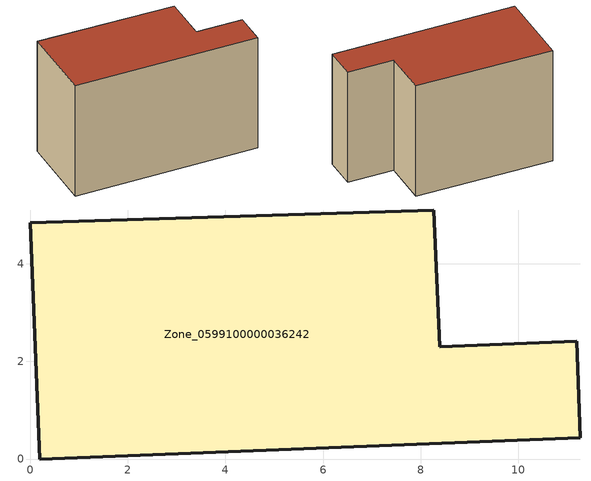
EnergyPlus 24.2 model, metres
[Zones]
Zone_0599100000036242
 floor ground (C_G): 0,4.84 8.27,5.1 8.39,2.3 11.19,2.41 11.27,0.44 0.2,0 z0
 wall outside (C_F): 8.27,5.1 0,4.84 0.2,0 11.27,0.44 11.19,2.41 8.39,2.3 8.27,5.1 z0:7.3
 roof outside (C_R): 11.27,0.44 11.19,2.41 8.39,2.3 8.27,5.1 0,4.84 0.2,0 z7.3
[BUILDING]
Pand.0599100000036242: North Axis=0; Terrain=City; Loads Convergence Tolerance Value=0.04; Temperature Convergence Tolerance Value=0.4; Solar Distribution=FullExterior; Maximum Number of Warmup Days=25; Minimum Number of Warmup Days=1
[Site:Location]
Rotterdam.The.Hague.AP_ZH_NLD Design_Conditions: Latitude=51.96; Longitude=4.45; Time Zone=1; Elevation=-4.5
[SITE:GROUNDTEMPERATURE:BUILDINGSURFACE]
18, 18, 18, 18, 18, 18, 18, 18, 18, 18, 18, 18
[MATERIAL] Thermal Absorptance=0.9; Solar Absorptance=0.7; Visible Absorptance=0.7
Name | Roughness | Thickness | Conductivity | Density | Specific Heat
G.TI.1946 | MediumSmooth | 0.15 | 1 | 540 | 1210
F.TI.1946 | Rough | 0.3 | 0.857143 | 1920 | 840
R.TI.1946 | MediumRough | 0.2 | 0.1 | 1500 | 1000
[CONSTRUCTION]
C_G: G.TI.1946
C_F: F.TI.1946
C_R: R.TI.1946
[ZONE]
Zone_0599100000036242: Type=1; Multiplier=1; Ceiling Height=Autocalculate; Volume=Autocalculate; Floor Area=autocalculate; Part of Total Floor Area=Yes
[ZONEINFILTRATION:DESIGNFLOWRATE]
Infil_Zone_0599100000036242: Zone or ZoneList or Space or SpaceList=Zone_0599100000036242; Schedule=AlwaysOn; Design Flow Rate Calculation Method=Flow/Area; Flow Rate per Floor Area=0.003; Constant Term Coefficient=1; Temperature Term Coefficient=0; Velocity Term Coefficient=0; Velocity Squared Term Coefficient=0
[HVACTEMPLATE:ZONE:IDEALLOADSAIRSYSTEM]
Zone_0599100000036242: Maximum Heating Supply Air Temperature=50; Minimum Cooling Supply Air Temperature=13; Maximum Heating Supply Air Humidity Ratio=0.0156; Minimum Cooling Supply Air Humidity Ratio=0.0077; Heating Limit=NoLimit; Cooling Limit=NoLimit; Dehumidification Control Type=ConstantSensibleHeatRatio; Cooling Sensible Heat Ratio=0.7; Dehumidification Setpoint=60; Humidification Control Type=None; Humidification Setpoint=30; Outdoor Air Method=None; Outdoor Air Flow Rate per Person=0.00944; Outdoor Air Flow Rate per Zone Floor Area=0; Outdoor Air Flow Rate per Zone=0; Demand Controlled Ventilation Type=None; Outdoor Air Economizer Type=NoEconomizer; Heat Recovery Type=None; Sensible Heat Recovery Effectiveness=0.7; Latent Heat Recovery Effectiveness=0.65
[ZONECONTROL:THERMOSTAT]
ThermostatControl_Zone_0599100000036242: Zone or ZoneList=Zone_0599100000036242; Control Type Schedule=DualSetpointControlType; Control 1=Thermostat_Zone_0599100000036242; Temperature Difference Between Cutout And Setpoint=0
[THERMOSTATSETPOINT:DUALSETPOINT]
Thermostat_Zone_0599100000036242: Heating Setpoint Temperature Schedule=HeatingSetpoint_Zone_0599100000036242; Cooling Setpoint Temperature Schedule=CoolingSetpoint_Zone_0599100000036242
[SCHEDULE:COMPACT]
HeatingSetpoint_Zone_0599100000036242: Through: 12/31, For: AllDays, Until: 24:00, 21
CoolingSetpoint_Zone_0599100000036242: Through: 12/31, For: AllDays, Until: 24:00, 24
DualSetpointControlType: Through: 12/31, For: AllDays, Until: 24:00, 4
AlwaysOn: Through: 12/31, For: AllDays, Until: 24:00, 1
